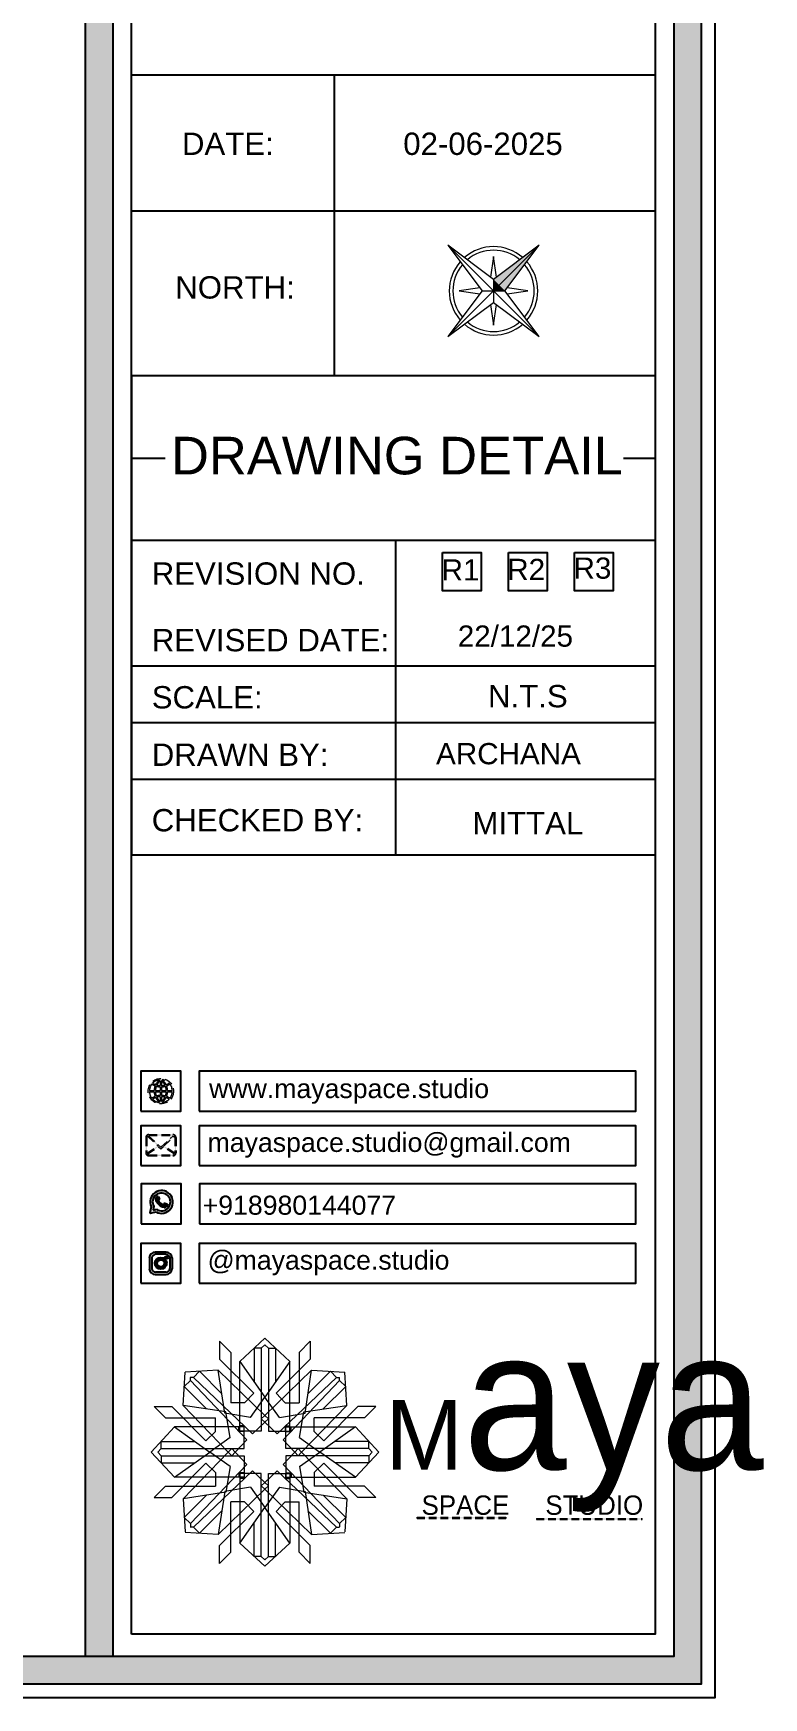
# Model space of a CAD drawing. Header units: millimetres. Extents: x 56222 to 3066687, y -650199 to -121287.
# Drawn here: x 148850.3 to 148890.4, y -183344.5 to -183253 of the extents above; entities that cross this region are included whole.
import ezdxf
from ezdxf.enums import TextEntityAlignment as Align

# ---------------------------------------------------------------- set-up
doc = ezdxf.new("R2010")
doc.units = ezdxf.units.MM
doc.header["$MEASUREMENT"] = 0
doc.linetypes.add('DASHEDX2', pattern=[1.5, 1, -0.5])
for name, color, linetype, lineweight in [('Dimension', 10, 'DASHEDX2', 20), ('NAME PLATE', 7, 'Continuous', 25), ('title block', 7, 'Continuous', 9)]:
    doc.layers.add(name, color=color, linetype=linetype, lineweight=lineweight)
doc.styles.add('Arial', font='arial.ttf')
doc.styles.get("Standard").update_dxf_attribs({"font": 'arial.ttf', "height": 6})

# ---------------------------------------------------------------- blocks, each defined once
blk = doc.blocks.new('FSFSF')
at = {"color": 42, "lineweight": 5, "true_color": 0xe0ac11}
for p, q in [((28600.03, 143.51), (28600.03, 140.16)), ((28602.15, 141.41), (28600.03, 143.51)), ((28602.15, 141.41), (28602.15, 131.95)), ((28603.86, 139.69), (28608.58, 144.08)), ((28607.9, 142.22), (28606.58, 142.22)), ((28606.58, 142.22), (28606.58, 135.84)), ((28607.9, 142.22), (28608.58, 142.85)), ((28607.9, 142.22), (28607.9, 126.58)), ((28613.31, 139.69), (28608.58, 144.08)), ((28609.27, 142.22), (28608.59, 142.85)), ((28609.27, 142.22), (28609.27, 126.58)), ((28609.27, 142.22), (28610.59, 142.22)), ((28610.59, 142.22), (28610.59, 135.84)), ((28615.02, 141.41), (28617.14, 143.51)), ((28615.02, 141.41), (28615.02, 131.95)), ((28617.14, 143.51), (28617.14, 140.16)), ((28599.8, 138.06), (28593.54, 137.71)), ((28601.03, 130), (28599.8, 138.06)), ((28599.8, 138.05), (28608.58, 129.56)), ((28606.47, 133.76), (28600.03, 140.16)), ((28603.86, 126.58), (28603.86, 139.69)), ((28603.86, 139.69), (28608.58, 133.02)), ((28613.31, 139.69), (28608.59, 133.02)), ((28617.37, 138.05), (28608.59, 129.56)), ((28610.7, 133.76), (28617.14, 140.16)), ((28613.31, 126.58), (28613.31, 139.69)), ((28616.14, 130), (28617.37, 138.06)), ((28617.37, 138.06), (28623.63, 137.71)), ((28593.19, 131.45), (28593.54, 137.71)), ((28593.39, 135), (28594.56, 136.12)), ((28593.39, 135), (28597.6, 130.78)), ((28595.12, 136.69), (28594.53, 136.69)), ((28594.56, 136.12), (28594.56, 136.71)), ((28605.17, 124.98), (28594.56, 136.12)), ((28596.24, 137.86), (28595.12, 136.69)), ((28606.27, 126.08), (28595.12, 136.69)), ((28596.24, 137.86), (28600.47, 133.65)), ((28610.9, 126.08), (28622.05, 136.69)), ((28612.02, 124.98), (28622.62, 136.12)), ((28620.93, 137.86), (28616.7, 133.65)), ((28623.8, 135), (28619.59, 130.78)), ((28620.93, 137.86), (28622.05, 136.69)), ((28622.05, 136.69), (28622.64, 136.69)), ((28622.62, 136.12), (28622.62, 136.71)), ((28623.8, 135), (28622.62, 136.12)), ((28624, 131.45), (28623.65, 137.71)), ((28604.75, 131.95), (28602.15, 131.95)), ((28606.47, 133.76), (28604.75, 131.95)), ((28605.86, 129.18), (28608.58, 133.02)), ((28611.31, 129.18), (28608.59, 133.02)), ((28610.7, 133.76), (28612.42, 131.95)), ((28612.42, 131.95), (28615.02, 131.95)), ((28587.73, 131.22), (28591.08, 131.22)), ((28589.84, 129.1), (28587.73, 131.22)), ((28589.84, 129.1), (28599.29, 129.1)), ((28597.49, 124.78), (28591.08, 131.22)), ((28593.19, 131.45), (28601.69, 122.67)), ((28601.25, 130.22), (28593.19, 131.45)), ((28599.29, 126.5), (28599.29, 129.1)), ((28605.86, 129.18), (28601.03, 130)), ((28602.07, 125.39), (28601.25, 130.22)), ((28607.9, 128.92), (28608.58, 129.56)), ((28607.9, 128.92), (28608.58, 128.27)), ((28609.27, 128.92), (28608.59, 129.56)), ((28609.27, 128.92), (28608.59, 128.27)), ((28611.31, 129.18), (28616.14, 130)), ((28615.12, 125.39), (28615.94, 130.22)), ((28623.99, 131.45), (28615.5, 122.67)), ((28615.94, 130.22), (28624, 131.45)), ((28627.34, 129.1), (28617.89, 129.1)), ((28617.89, 126.5), (28617.89, 129.1)), ((28619.7, 124.78), (28626.1, 131.22)), ((28629.45, 131.22), (28626.1, 131.22)), ((28627.34, 129.1), (28629.45, 131.22)), ((28591.56, 127.39), (28587.17, 122.66)), ((28604.66, 127.39), (28591.56, 127.39)), ((28591.56, 127.39), (28598.23, 122.67)), ((28597.49, 124.78), (28599.29, 126.5)), ((28602.07, 125.39), (28598.23, 122.67)), ((28603.68, 126.54), (28603.68, 127.39)), ((28604.66, 126.54), (28603.68, 126.54)), ((28604.71, 127.57), (28603.86, 127.57)), ((28607.9, 126.58), (28603.86, 126.58)), ((28604.66, 123.35), (28604.66, 127.39)), ((28604.7, 126.58), (28604.71, 127.57)), ((28606.27, 126.08), (28608.58, 128.27)), ((28610.9, 126.08), (28608.59, 128.27)), ((28609.27, 126.58), (28613.31, 126.58)), ((28612.46, 126.58), (28612.46, 127.57)), ((28612.46, 127.57), (28613.31, 127.57)), ((28612.52, 123.35), (28612.52, 127.39)), ((28612.52, 127.39), (28625.63, 127.39)), ((28612.52, 126.54), (28613.51, 126.54)), ((28613.51, 126.54), (28613.51, 127.39)), ((28615.12, 125.39), (28618.96, 122.67)), ((28619.7, 124.78), (28617.89, 126.5)), ((28625.63, 127.39), (28618.96, 122.67)), ((28625.63, 127.39), (28630.02, 122.66)), ((28591.56, 117.94), (28587.17, 122.66)), ((28589.03, 123.35), (28588.4, 122.67)), ((28589.03, 121.98), (28588.4, 122.65)), ((28589.03, 123.35), (28589.03, 124.67)), ((28589.03, 124.67), (28595.4, 124.67)), ((28589.03, 123.35), (28604.66, 123.35)), ((28591.56, 117.94), (28598.23, 122.65)), ((28593.19, 113.88), (28601.69, 122.65)), ((28602.07, 119.94), (28598.23, 122.65)), ((28602.33, 123.35), (28601.69, 122.67)), ((28602.33, 121.98), (28601.69, 122.65)), ((28602.33, 123.35), (28602.97, 122.67)), ((28602.33, 121.98), (28602.97, 122.65)), ((28605.17, 124.98), (28602.97, 122.67)), ((28605.17, 120.35), (28602.97, 122.65)), ((28612.02, 124.98), (28614.21, 122.67)), ((28612.02, 120.35), (28614.21, 122.65)), ((28628.16, 123.35), (28612.52, 123.35)), ((28614.85, 123.35), (28614.21, 122.67)), ((28614.85, 121.98), (28614.21, 122.65)), ((28614.85, 123.35), (28615.5, 122.67)), ((28614.85, 121.98), (28615.5, 122.65)), ((28615.12, 119.94), (28618.96, 122.65)), ((28623.99, 113.88), (28615.5, 122.65)), ((28625.63, 117.94), (28618.96, 122.65)), ((28628.16, 124.67), (28621.78, 124.67)), ((28625.63, 117.94), (28630.02, 122.66)), ((28628.16, 123.35), (28628.16, 124.67)), ((28628.16, 123.35), (28628.78, 122.67)), ((28628.16, 121.98), (28628.78, 122.65)), ((28589.03, 121.98), (28604.66, 121.98)), ((28589.03, 121.98), (28589.03, 120.66)), ((28589.03, 120.66), (28595.4, 120.66)), ((28597.49, 120.54), (28591.08, 114.11)), ((28605.17, 120.35), (28594.56, 109.2)), ((28606.27, 119.15), (28595.12, 108.54)), ((28597.49, 120.54), (28599.29, 118.83)), ((28602.07, 119.94), (28601.25, 115.1)), ((28604.66, 121.98), (28604.66, 117.94)), ((28606.27, 119.15), (28608.58, 116.96)), ((28610.9, 119.15), (28608.59, 116.96)), ((28610.9, 119.15), (28622.05, 108.54)), ((28612.02, 120.35), (28622.62, 109.2)), ((28612.52, 121.98), (28612.52, 117.94)), ((28628.16, 121.98), (28612.52, 121.98)), ((28615.12, 119.94), (28615.94, 115.1)), ((28619.7, 120.54), (28617.89, 118.83)), ((28619.7, 120.54), (28626.1, 114.11)), ((28628.16, 120.66), (28621.78, 120.66)), ((28628.16, 121.98), (28628.16, 120.66)), ((28589.84, 116.23), (28587.73, 114.11)), ((28589.84, 116.23), (28599.29, 116.23)), ((28604.66, 117.94), (28591.56, 117.94)), ((28599.29, 118.83), (28599.29, 116.23)), ((28605.86, 116.05), (28601.03, 115.23)), ((28604.66, 118.78), (28603.68, 118.78)), ((28603.68, 118.78), (28603.68, 117.94)), ((28607.9, 118.65), (28603.86, 118.65)), ((28603.86, 118.65), (28603.86, 105.54)), ((28604.71, 117.66), (28603.86, 117.66)), ((28604.7, 118.65), (28604.71, 117.66)), ((28605.86, 116.05), (28608.58, 112.21)), ((28607.9, 103.01), (28607.9, 118.65)), ((28607.9, 116.31), (28608.58, 116.96)), ((28607.9, 116.31), (28608.58, 115.67)), ((28609.27, 116.31), (28608.59, 116.96)), ((28609.27, 116.31), (28608.59, 115.67)), ((28611.31, 116.05), (28608.59, 112.21)), ((28609.27, 118.65), (28613.31, 118.65)), ((28609.27, 103.01), (28609.27, 118.65)), ((28611.31, 116.05), (28616.14, 115.23)), ((28612.46, 118.65), (28612.46, 117.66)), ((28612.46, 117.66), (28613.31, 117.66)), ((28612.52, 118.78), (28613.51, 118.78)), ((28612.52, 117.94), (28625.63, 117.94)), ((28613.31, 118.65), (28613.31, 105.54)), ((28613.51, 118.78), (28613.51, 117.94)), ((28617.89, 118.83), (28617.89, 116.23)), ((28627.34, 116.23), (28617.89, 116.23)), ((28627.34, 116.23), (28629.45, 114.11)), ((28587.73, 114.11), (28591.08, 114.11)), ((28601.25, 115.1), (28593.19, 113.87)), ((28593.19, 113.87), (28593.54, 107.62)), ((28593.39, 110.32), (28597.6, 114.55)), ((28599.8, 107.17), (28608.58, 115.67)), ((28601.03, 115.23), (28599.8, 107.17)), ((28602.15, 103.82), (28602.15, 113.27)), ((28604.75, 113.27), (28602.15, 113.27)), ((28606.47, 111.47), (28604.75, 113.27)), ((28617.37, 107.17), (28608.59, 115.67)), ((28610.7, 111.47), (28612.42, 113.27)), ((28612.42, 113.27), (28615.02, 113.27)), ((28615.02, 103.82), (28615.02, 113.27)), ((28615.94, 115.1), (28624, 113.87)), ((28616.14, 115.23), (28617.37, 107.17)), ((28623.8, 110.32), (28619.59, 114.55)), ((28624, 113.87), (28623.65, 107.62)), ((28629.45, 114.11), (28626.1, 114.11)), ((28593.39, 110.32), (28594.56, 109.2)), ((28596.24, 107.37), (28600.47, 111.58)), ((28606.47, 111.47), (28600.03, 105.07)), ((28603.86, 105.54), (28608.58, 112.21)), ((28613.31, 105.54), (28608.59, 112.21)), ((28610.7, 111.47), (28617.14, 105.07)), ((28620.93, 107.37), (28616.7, 111.58)), ((28623.8, 110.32), (28622.62, 109.2)), ((28599.8, 107.17), (28593.54, 107.52)), ((28595.12, 108.54), (28594.53, 108.54)), ((28594.56, 109.2), (28594.56, 108.61)), ((28596.24, 107.37), (28595.12, 108.54)), ((28606.58, 103.01), (28606.58, 109.38)), ((28610.59, 103.01), (28610.59, 109.38)), ((28617.37, 107.17), (28623.63, 107.52)), ((28620.93, 107.37), (28622.05, 108.54)), ((28622.05, 108.54), (28622.64, 108.54)), ((28622.62, 109.2), (28622.62, 108.61)), ((28600.03, 101.71), (28600.03, 105.07)), ((28602.15, 103.82), (28600.03, 101.71)), ((28603.86, 105.54), (28608.58, 101.15)), ((28613.31, 105.54), (28608.58, 101.15)), ((28615.02, 103.82), (28617.14, 101.71)), ((28617.14, 101.71), (28617.14, 105.07)), ((28607.9, 103.01), (28606.58, 103.01)), ((28607.9, 103.01), (28608.58, 102.38)), ((28609.27, 103.01), (28608.59, 102.38)), ((28609.27, 103.01), (28610.59, 103.01))]:
    blk.add_line(p, q, dxfattribs=at)
blk = doc.blocks.new('hgwg')
at = {"layer": 'Dimension', "true_color": 0xd39e00}
h = blk.add_hatch(color=42, dxfattribs=at)
h.dxf.hatch_style = 1
h.paths.add_polyline_path([(27505.71, 45.05), (27494.27, 45.05), (27494.27, 44.9), (27505.71, 44.9)])
h = blk.add_hatch(color=42, dxfattribs=at)
h.dxf.hatch_style = 1
h.paths.add_polyline_path([(27523.3, 44.9), (27509.68, 44.9), (27509.68, 44.75), (27523.3, 44.75)])
at = {"layer": 'Dimension', "color": 42, "true_color": 0xd39e00}
for p, q in [((27494.27, 45.05), (27505.71, 45.05)), ((27494.27, 44.9), (27494.27, 45.05)), ((27494.27, 44.9), (27505.71, 44.9)), ((27505.71, 45.05), (27505.71, 44.9)), ((27509.68, 44.9), (27523.3, 44.9)), ((27509.68, 44.9), (27509.68, 44.75)), ((27509.68, 44.75), (27523.3, 44.75)), ((27523.3, 44.75), (27523.3, 44.9))]:
    blk.add_line(p, q, dxfattribs=at)
at = {"layer": 'Dimension', "color": 42, "true_color": 0xd39e00, "attachment_point": 1}
for s, width, insert, char_height in [('{\\fCinzel|b0|i0|c0|p2;\\H1.5x;M\\fAmsterdam One|b0|i0|c0|p2;\\H2x;aya}', 85.3277, (27490.17, 69.17), 6), ('{\\fCinzel|b0|i0|c0|p2;SPACE     STUDIO}', 66.129, (27494.83, 47.86), 2.5)]:
    blk.add_mtext_dynamic_manual_height_columns(s, width=width, gutter_width=30, heights=[0], dxfattribs=dict(at, insert=insert, char_height=char_height))
blk = doc.blocks.new('QEGW4TG')
at = {"layer": 'Dimension', "true_color": 0x000000}
h = blk.add_hatch(color=18, dxfattribs=at)
h.dxf.hatch_style = 1
h.paths.add_polyline_path([(2.69, 1.93, 0.170513), (2.95, 1.97, 0.190337), (3.11, 2.18, 0.316231), (3.07, 2.28), (2.79, 2.37, 0.273721), (2.69, 2.34, 0.040749), (2.63, 2.27, -0.441282), (2.53, 2.25, -0.11828), (2.06, 2.64, -0.441282), (2.07, 2.74, 0.040749), (2.13, 2.81, 0.290083), (2.14, 2.92), (2.01, 3.18, 0.316231), (1.91, 3.2, 0.190337), (1.73, 3, 0.170513), (1.72, 2.74, 0.252784)], flags=0)
h.paths.add_polyline_path([(1.19, 1.98), (1.03, 1.3, 0.550912), (1.11, 1.23), (1.75, 1.39, 6.344125)])
h.paths.add_polyline_path([(1.81, 1.7), (1.4, 1.6), (1.5, 2.03, -9.071339)], flags=16)
h.paths.add_polyline_path([(3.11, 2.16, -0.17811), (2.95, 1.97, -0.170513), (2.69, 1.93, -0.252784), (1.72, 2.74, -0.170513), (1.73, 3, -0.17811), (1.89, 3.19, -0.370089), (2.01, 3.18), (2.14, 2.92, -0.307185), (2.13, 2.8, -0.041087), (2.06, 2.73, 0.321676), (2.05, 2.65, 0.126524), (2.55, 2.24, 0.312216), (2.62, 2.26, -0.041087), (2.68, 2.34, -0.290673), (2.79, 2.37), (3.07, 2.28, -0.370089)], flags=0)
h = blk.add_hatch(color=18, dxfattribs=at)
h.dxf.hatch_style = 1
h.paths.add_polyline_path([(2.79, 2.37, 0.273721), (2.69, 2.34, 0.040749), (2.63, 2.27, -0.441282), (2.53, 2.25, -0.11828), (2.06, 2.64, -0.441282), (2.07, 2.74, 0.040749), (2.13, 2.81, 0.290083), (2.14, 2.92), (2.01, 3.18, 0.316231), (1.91, 3.2, 0.190337), (1.73, 3, 0.170513), (1.72, 2.74, 0.252784), (2.69, 1.93, 0.170513), (2.95, 1.97, 0.190337), (3.11, 2.18, 0.316231), (3.07, 2.28)])
for p, q in [((1.19, 1.98), (1.03, 1.3)), ((1.5, 2.03), (1.4, 1.6)), ((2.01, 3.18), (2.14, 2.92)), ((3.07, 2.28), (2.8, 2.36)), ((1.1, 1.23), (1.75, 1.39)), ((1.4, 1.6), (1.81, 1.7))]:
    blk.add_line(p, q)
blk.add_lwpolyline([(0, 0), (4.68, 0), (4.68, 4.68), (0, 4.68)], close=True)
for centre, radius, start, end in [((2.39, 2.56), 1.34, 241.4727, 205.6422), ((2.39, 2.56), 1.04, 235.9962, 210.8333), ((2.09, 2.87), 0.39, 159.7007, 198.4072), ((2.96, 3.23), 1.33, 201.4218, 258.1669), ((2.07, 2.87), 0.364, 118.9685, 159.3648), ((1.94, 3.12), 0.0896, 41.8985, 123.1344), ((2.11, 2.68), 0.066, 135.9932, 224.8892), ((1.67, 3.16), 0.586, 312.4617, 321.8728), ((3.12, 3.42), 1.31, 216.5455, 243.5279), ((2.05, 2.87), 0.104, 320.3924, 28.6971), ((2.57, 2.3), 0.066, 234.2482, 323.1441), ((3.11, 1.94), 0.586, 137.2645, 146.6756), ((2.76, 2.27), 0.104, 70.4402, 138.745), ((2.75, 2.31), 0.39, 260.7301, 299.4366), ((2.76, 2.29), 0.364, 299.7725, 340.1688), ((3.03, 2.2), 0.0896, 336.0029, 57.2388), ((1.09, 1.29), 0.0598, 164.8483, 282.1458)]:
    blk.add_arc(centre, radius, start, end)
blk = doc.blocks.new('ASGERG')
at = {"layer": 'Dimension', "true_color": 0x000000}
h = blk.add_hatch(color=18, dxfattribs=at)
h.dxf.hatch_style = 1
h.paths.add_polyline_path([(0.99, 1.7, 0.353872), (1.69, 1.03), (2.96, 1.03, 0.353872), (3.66, 1.7), (3.66, 2.99, 0.353872), (2.96, 3.67), (1.69, 3.67, 0.353872), (0.99, 2.99)])
h.paths.add_polyline_path([(1.27, 2.97, -0.353872), (1.72, 3.4), (2.94, 3.4, -0.353872), (3.38, 2.97), (3.38, 1.72, -0.353872), (2.94, 1.3), (1.72, 1.3, -0.353872), (1.27, 1.72)], flags=16)
h.paths.add_polyline_path([(3.02, 2.35, -1), (1.64, 2.35, -1)], flags=0)
h.paths.add_polyline_path([(2.74, 2.35, -1), (1.92, 2.35, -1)], flags=0)
h.paths.add_polyline_path([(2.86, 3.02, -1), (3.19, 3.02, -1)], flags=0)
h.paths.add_polyline_path([(1.64, 2.35, 1), (3.02, 2.35, 1)], flags=0)
h = blk.add_hatch(color=18, dxfattribs=at)
h.dxf.hatch_style = 1
h.paths.add_polyline_path([(1.64, 2.35, 1), (3.02, 2.35, 1)])
h.paths.add_polyline_path([(2.74, 2.35, -1), (1.92, 2.35, -1)], flags=16)
h = blk.add_hatch(color=18, dxfattribs=at)
h.dxf.hatch_style = 1
h.paths.add_polyline_path([(3.19, 3.02, 1), (2.86, 3.02, 1)])
for p, q in [((0.99, 2.99), (0.99, 1.7)), ((1.27, 2.97), (1.27, 1.72)), ((1.69, 3.67), (2.96, 3.67)), ((2.94, 3.4), (1.72, 3.4)), ((3.38, 2.97), (3.38, 1.72)), ((3.66, 2.99), (3.66, 1.7)), ((1.69, 1.03), (2.96, 1.03)), ((2.94, 1.3), (1.72, 1.3))]:
    blk.add_line(p, q)
blk.add_lwpolyline([(0, 0), (4.68, 0), (4.68, 4.68), (0, 4.68)], close=True)
for centre, radius in [((2.33, 2.35), 0.694), ((2.33, 2.35), 0.414), ((3.02, 3.02), 0.168)]:
    blk.add_circle(centre, radius)
for centre, radius, start, end in [((1.76, 2.89), 0.778, 94.8631, 172.8127), ((1.76, 2.91), 0.491, 94.8631, 172.8127), ((2.9, 2.91), 0.491, 7.1873, 85.1369), ((2.89, 2.89), 0.778, 7.1873, 85.1369), ((1.76, 1.8), 0.778, 187.1873, 265.1369), ((1.76, 1.78), 0.491, 187.1873, 265.1369), ((2.9, 1.78), 0.491, 274.8631, 352.8127), ((2.89, 1.8), 0.778, 274.8631, 352.8127)]:
    blk.add_arc(centre, radius, start, end)
blk = doc.blocks.new('ETYETE')
at = {"layer": 'Dimension', "true_color": 0x000000}
h = blk.add_hatch(color=18, dxfattribs=at)
h.dxf.hatch_style = 1
h.paths.add_polyline_path([(3.76, 1.14, 0.414214), (4.12, 1.5), (4.12, 3.29, 0.414214), (3.76, 3.65), (0.92, 3.65, 0.414214), (0.56, 3.29), (0.56, 1.5, 0.414214), (0.92, 1.14)])
h.paths.add_polyline_path([(2.61, 2.22), (3.92, 1.34, -0.198912), (3.76, 1.28), (0.92, 1.28, -0.198912), (0.76, 1.34), (2.08, 2.22), (2.34, 1.98)], flags=16)
h.paths.add_polyline_path([(2.34, 2.16), (0.89, 3.51, -0.028783), (0.92, 3.52), (3.76, 3.52, -0.028783), (3.79, 3.51)], flags=16)
h.paths.add_polyline_path([(2.71, 2.32), (3.92, 3.45, -0.202482), (3.99, 3.29), (3.99, 1.5, -0.043076), (3.98, 1.46)], flags=16)
h.paths.add_polyline_path([(1.98, 2.32), (0.7, 1.46, -0.043076), (0.7, 1.5), (0.7, 3.29, -0.202482), (0.76, 3.45)], flags=16)
blk.add_lwpolyline([(0, 0), (4.68, 0), (4.68, 4.68), (0, 4.68)], close=True)
at = {"layer": 'Dimension', "color": 18, "true_color": 0x000000}
for p, q in [((0.56, 3.29), (0.56, 1.5)), ((0.7, 3.29), (0.7, 1.5)), ((0.7, 1.46), (1.98, 2.32)), ((0.76, 3.45), (1.98, 2.32)), ((0.76, 1.34), (2.08, 2.22)), ((0.89, 3.51), (2.34, 2.16)), ((0.92, 3.65), (3.76, 3.65)), ((0.92, 3.52), (3.76, 3.52)), ((2.08, 2.22), (2.34, 1.98)), ((2.34, 2.16), (3.79, 3.51)), ((2.34, 1.98), (2.61, 2.22)), ((3.92, 1.34), (2.61, 2.22)), ((2.71, 2.32), (3.92, 3.45)), ((3.98, 1.46), (2.71, 2.32)), ((3.99, 3.29), (3.99, 1.5)), ((4.12, 3.29), (4.12, 1.5)), ((0.92, 1.28), (3.76, 1.28)), ((0.92, 1.14), (3.76, 1.14))]:
    blk.add_line(p, q, dxfattribs=at)
for centre, radius, start, end in [((0.92, 3.29), 0.358, 90, 180), ((0.92, 3.29), 0.224, 134.2136, 180), ((0.92, 3.29), 0.224, 90, 96.5948), ((3.76, 3.29), 0.358, 0, 90), ((3.76, 3.29), 0.224, 83.4052, 90), ((3.76, 3.29), 0.224, 0, 45.7864), ((0.92, 1.5), 0.358, 180, 270), ((0.92, 1.5), 0.224, 180, 189.8662), ((0.92, 1.5), 0.224, 225, 270), ((3.76, 1.5), 0.358, 270, 0), ((3.76, 1.5), 0.224, 270, 315), ((3.76, 1.5), 0.224, 350.1338, 0)]:
    blk.add_arc(centre, radius, start, end, dxfattribs=at)
blk = doc.blocks.new('DTGWEGEARG')
at = {"layer": 'Dimension', "true_color": 0x000000}
h = blk.add_hatch(color=18, dxfattribs=at)
h.dxf.hatch_style = 1
h.paths.add_polyline_path([(3.83, 2.34, 1), (0.85, 2.34, 1)])
h.paths.add_polyline_path([(2.51, 1.01, 0.105795), (2.96, 1.58, -0.055205), (3.3, 1.41, -0.169822)], flags=16)
h.paths.add_polyline_path([(2.41, 1.12), (2.41, 1.69, -0.058279), (2.81, 1.63, -0.103353)], flags=16)
h.paths.add_polyline_path([(2.26, 1.13, -0.101741), (1.87, 1.63, -0.057171), (2.26, 1.69)], flags=16)
h.paths.add_polyline_path([(2.17, 1.01, -0.169822), (1.38, 1.41, -0.055205), (1.72, 1.58, 0.105795)], flags=16)
h.paths.add_polyline_path([(3.02, 1.72, 0.081336), (3.13, 2.27), (3.68, 2.27, -0.152069), (3.4, 1.52, 0.05687)], flags=16)
h.paths.add_polyline_path([(2.87, 1.77, 0.061945), (2.41, 1.84), (2.41, 2.27), (2.98, 2.27, -0.081344)], flags=16)
h.paths.add_polyline_path([(2.26, 1.84, 0.060923), (1.8, 1.77, -0.081344), (1.7, 2.27), (2.26, 2.27)], flags=16)
h.paths.add_polyline_path([(1.66, 1.72, 0.05687), (1.28, 1.52, -0.152069), (1, 2.27), (1.55, 2.27, 0.081336)], flags=16)
h.paths.add_polyline_path([(2.41, 2.42), (2.41, 2.83, 0.061945), (2.87, 2.91, -0.080009), (2.98, 2.42)], flags=16)
h.paths.add_polyline_path([(3.13, 2.42, 0.080116), (3.02, 2.96, 0.05687), (3.4, 3.16, 0.028258), (3.3, 3.27, -0.055205), (2.96, 3.1, 0.105795), (2.51, 3.67, -0.36029), (3.68, 2.42)], flags=16)
h.paths.add_polyline_path([(2.26, 2.42), (1.7, 2.42, -0.080009), (1.8, 2.91, 0.060923), (2.26, 2.84)], flags=16)
h.paths.add_polyline_path([(1.55, 2.42), (1, 2.42, -0.150466), (1.28, 3.16, 0.05687), (1.66, 2.96, 0.080116)], flags=16)
h.paths.add_polyline_path([(2.41, 2.98), (2.41, 3.56, -0.103353), (2.81, 3.05, -0.058279)], flags=16)
h.paths.add_polyline_path([(2.26, 2.99, -0.057171), (1.87, 3.05, -0.101741), (2.26, 3.55)], flags=16)
h.paths.add_polyline_path([(1.72, 3.1, -0.055205), (1.38, 3.27, -0.169822), (2.17, 3.67, 0.105795)], flags=16)
blk.add_lwpolyline([(0, 0), (4.68, 0), (4.68, 4.68), (0, 4.68)], close=True)
at = {"layer": 'Dimension', "color": 18, "true_color": 0x000000}
for p, q in [((1, 2.42), (1.55, 2.42)), ((1, 2.27), (1.55, 2.27)), ((1.7, 2.42), (2.26, 2.42)), ((1.7, 2.27), (2.26, 2.27)), ((2.26, 3.55), (2.26, 2.99)), ((2.26, 2.84), (2.26, 2.42)), ((2.26, 2.27), (2.26, 1.84)), ((2.41, 3.56), (2.41, 2.98)), ((2.41, 2.83), (2.41, 2.42)), ((2.41, 2.42), (2.98, 2.42)), ((2.41, 2.27), (2.98, 2.27)), ((2.41, 2.27), (2.41, 1.84)), ((3.13, 2.42), (3.68, 2.42)), ((3.13, 2.27), (3.68, 2.27)), ((2.26, 1.69), (2.26, 1.13)), ((2.41, 1.69), (2.41, 1.12))]:
    blk.add_line(p, q, dxfattribs=at)
blk.add_circle((2.34, 2.34), 1.49, dxfattribs=at)
for centre, radius, start, end in [((2.34, 2.34), 1.34, 142.3819, 176.6093), ((2.34, 2.34), 1.34, 183.0315, 217.6181), ((2.34, 4.74), 1.9, 236.1399, 249.1595), ((2.34, 2.34), 1.34, 97.3549, 135.9073), ((2.34, 4.74), 1.75, 236.7417, 249.3811), ((3.28, 2.34), 1.73, 159.0567, 177.3789), ((3.28, 2.34), 1.73, 182.3435, 200.9433), ((3.28, 2.34), 1.58, 158.8325, 177.1302), ((3.28, 2.34), 1.58, 182.5658, 201.1675), ((3.28, 2.34), 1.73, 129.9301, 154.0867), ((2.34, 4.74), 1.9, 253.6799, 267.6253), ((3.28, 2.34), 1.58, 130.1073, 153.3446), ((2.34, 4.74), 1.75, 254.3336, 267.422), ((1.4, 2.34), 1.58, 26.6554, 50.2584), ((2.34, 4.74), 1.75, 272.3248, 285.6664), ((2.34, 4.74), 1.9, 272.1415, 286.3201), ((2.34, 2.34), 1.34, 3.3907, 82.6451), ((1.4, 2.34), 1.73, 25.9133, 50.0699), ((1.4, 2.34), 1.58, 2.8698, 21.1675), ((1.4, 2.34), 1.58, 338.8325, 357.4342), ((2.34, 4.74), 1.75, 290.6189, 303.2583), ((2.34, 4.74), 1.9, 290.8405, 303.8601), ((1.4, 2.34), 1.73, 2.6211, 20.9433), ((1.4, 2.34), 1.73, 339.0567, 357.6565), ((2.34, 2.34), 1.34, 322.3819, 356.9685), ((2.34, -0.06), 1.9, 110.8405, 123.8601), ((2.34, -0.06), 1.75, 110.6189, 123.2583), ((2.34, 2.34), 1.34, 224.0927, 262.6451), ((3.28, 2.34), 1.73, 205.9133, 230.0699), ((2.34, -0.06), 1.9, 92.3747, 106.3201), ((2.34, -0.06), 1.75, 92.578, 105.6664), ((3.28, 2.34), 1.58, 206.6554, 229.8927), ((2.34, -0.06), 1.9, 73.6799, 87.8585), ((2.34, -0.06), 1.75, 74.3336, 87.6752), ((1.4, 2.34), 1.58, 309.7416, 333.3446), ((1.4, 2.34), 1.73, 309.9301, 334.0867), ((2.34, 2.34), 1.34, 277.3549, 315.9073), ((2.34, -0.06), 1.75, 56.7417, 69.3811), ((2.34, -0.06), 1.9, 56.1399, 69.1595)]:
    blk.add_arc(centre, radius, start, end, dxfattribs=at)
blk = doc.blocks.new('4t')
at = {"transparency": 33554607}
h = blk.add_hatch(color=1, dxfattribs=at)
h.dxf.hatch_style = 1
h.paths.add_polyline_path([(45531.33, -35822.29), (45529.23, -35821.83), (45528.09, -35837.01)])
h = blk.add_hatch(color=1, dxfattribs=at)
h.dxf.hatch_style = 1
h.paths.add_polyline_path([(45531.8, -35820.19), (45529.23, -35821.83), (45531.33, -35822.29)])
h = blk.add_hatch(color=1, dxfattribs=at)
h.dxf.hatch_style = 1
h.paths.add_polyline_path([(45531.8, -35820.19), (45531.33, -35822.29), (45533.44, -35822.75)])
h = blk.add_hatch(color=1, dxfattribs=at)
h.dxf.hatch_style = 1
h.paths.add_polyline_path([(45533.44, -35822.75), (45531.33, -35822.29), (45528.09, -35837.01)])
at = {"layer": 'title block', "color": 7, "lineweight": 9}
for p, q in [((45535.51, -35803.37), (45530.16, -35817.62)), ((45535.51, -35803.37), (45531.8, -35820.19)), ((45534.36, -35818.55), (45535.51, -35803.37)), ((45530.5, -35816.7), (45526.88, -35812.49)), ((45526.88, -35812.49), (45529.18, -35817.55)), ((45530.16, -35817.62), (45514.98, -35816.48)), ((45514.98, -35816.48), (45529.23, -35821.83)), ((45514.98, -35816.48), (45531.8, -35820.19)), ((45531.8, -35820.19), (45530.16, -35817.62)), ((45539.5, -35815.27), (45534.44, -35817.57)), ((45535.28, -35818.89), (45539.5, -35815.27)), ((45528.31, -35821.48), (45524.1, -35825.11)), ((45531.8, -35820.19), (45528.09, -35837.01)), ((45529.23, -35821.83), (45528.09, -35837.01)), ((45531.8, -35820.19), (45529.23, -35821.83)), ((45534.36, -35818.55), (45531.8, -35820.19)), ((45533.44, -35822.75), (45531.8, -35820.19)), ((45531.8, -35820.19), (45548.62, -35823.9)), ((45548.62, -35823.9), (45534.36, -35818.55)), ((45524.1, -35825.11), (45529.16, -35822.81)), ((45528.09, -35837.01), (45533.44, -35822.75)), ((45533.09, -35823.67), (45536.71, -35827.89)), ((45533.44, -35822.75), (45548.62, -35823.9)), ((45536.71, -35827.89), (45534.42, -35822.83))]:
    blk.add_line(p, q, dxfattribs=at)
for radius, start, end in [(11.79, 81.36, 163.7665), (11.79, 351.36, 73.7665), (10.83, 82.4286, 162.6979), (10.83, 352.4286, 72.6979), (11.79, 171.36, 253.7665), (10.83, 172.4286, 252.6979), (11.79, 261.36, 343.7665), (10.83, 262.4286, 342.6979)]:
    blk.add_arc((45531.8, -35820.19), radius, start, end, dxfattribs=at)

msp = doc.modelspace()

# ---------------------------------------------------------------- hatches: boundary and pattern name
at = {"layer": 'NAME PLATE', "true_color": 0xd39e00}
h = msp.add_hatch(color=42, dxfattribs=at)
h.paths.add_polyline_path([(148672.724, -183192.877), (148672.724, -183343.7), (148887, -183343.7), (148887, -183192.877)])
h.paths.add_polyline_path([(148674.228, -183194.381), (148885.496, -183194.381), (148885.496, -183342.196), (148674.228, -183342.196)], flags=16)
msp.add_hatch(color=42, dxfattribs=at).paths.add_polyline_path([(148853.163, -183342.196), (148854.667, -183342.196), (148854.667, -183192.877), (148853.163, -183192.877)])

# ---------------------------------------------------------------- linework, layer by layer
at = {"layer": 'NAME PLATE', "color": 42, "true_color": 0xd39e00}
for p, q in [((148884.478, -183255.305, -0.5), (148855.685, -183255.305, -0.5)), ((148866.825, -183255.305, -0.5), (148866.825, -183271.835, -0.5)), ((148884.478, -183262.787, -0.5), (148855.685, -183262.787, -0.5)), ((148884.478, -183271.835, -0.5), (148855.685, -183271.835, -0.5)), ((148855.685, -183271.835, -0.5), (148855.685, -183298.152, -0.5)), ((148884.478, -183271.835, -0.5), (148884.478, -183298.152, -0.5)), ((148855.685, -183276.346, -0.5), (148857.548, -183276.346, -0.5)), ((148882.737, -183276.346, -0.5), (148884.478, -183276.346, -0.5)), ((148855.685, -183280.858, -0.5), (148884.478, -183280.858, -0.5)), ((148870.213, -183298.152, -0.5), (148870.213, -183280.858, -0.5)), ((148884.478, -183287.775, -0.5), (148855.685, -183287.775, -0.5)), ((148884.478, -183290.891, -0.5), (148855.685, -183290.891, -0.5)), ((148884.478, -183294.006, -0.5), (148855.685, -183294.006, -0.5)), ((148855.685, -183298.152, -0.5), (148884.478, -183298.152, -0.5))]:
    msp.add_line(p, q, dxfattribs=at)
at = {"layer": 'NAME PLATE', "color": 42, "true_color": 0xd39e00, "elevation": -0.5}
for points in [[(148671.972, -183192.125), (148887.751, -183192.125), (148887.751, -183344.452), (148671.972, -183344.452)], [(148672.724, -183192.877), (148887, -183192.877), (148887, -183343.7), (148672.724, -183343.7)], [(148853.163, -183342.196), (148853.163, -183192.877), (148854.667, -183192.877), (148854.667, -183342.196)], [(148674.228, -183194.381), (148885.496, -183194.381), (148885.496, -183342.196), (148674.228, -183342.196)], [(148855.685, -183340.959), (148855.685, -183195.619), (148884.478, -183195.619), (148884.478, -183340.959)], [(148872.785, -183281.527), (148874.905, -183281.527), (148874.905, -183283.647), (148872.785, -183283.647)], [(148876.417, -183281.527), (148878.537, -183281.527), (148878.537, -183283.647), (148876.417, -183283.647)], [(148880.049, -183281.527), (148882.169, -183281.527), (148882.169, -183283.647), (148880.049, -183283.647)]]:
    msp.add_lwpolyline(points, close=True, dxfattribs=at)
at = {"layer": 'NAME PLATE', "color": 18, "true_color": 0x000000, "elevation": -0.5}
for points in [[(148859.413, -183312.225), (148883.422, -183312.225), (148883.422, -183310.03), (148859.413, -183310.03)], [(148859.413, -183315.22), (148883.422, -183315.22), (148883.422, -183313.025), (148859.413, -183313.025)], [(148859.424, -183318.415), (148883.422, -183318.415), (148883.422, -183316.22), (148859.424, -183316.22)], [(148859.413, -183321.686), (148883.422, -183321.686), (148883.422, -183319.491), (148859.413, -183319.491)]]:
    msp.add_lwpolyline(points, close=True, dxfattribs=at)

# ---------------------------------------------------------------- block references
at = {"layer": 'NAME PLATE', "xscale": 0.2062328113637946, "yscale": 0.2062328113637946, "zscale": 0.2062328113637946, "rotation": 147.4367586490667}
msp.add_blockref('4t', (152813.523, -194547.224, -0.5), dxfattribs=at)
at = {"layer": 'NAME PLATE', "color": 42, "true_color": 0xd39e00}
for name, p, xscale, yscale, zscale in [('DTGWEGEARG', (148856.205, -183312.225, -0.5), 0.4690954143304182, 0.4690954143304182, 0.4690954143304182), ('ETYETE', (148856.205, -183315.22, -0.5), 0.4690954143304182, 0.4690954143304182, 0.4690954143304182), ('QEGW4TG', (148856.216, -183318.415, -0.5), 0.4690954143304182, 0.4690954143304182, 0.4690954143304182), ('ASGERG', (148856.205, -183321.686, -0.5), 0.4690954143304182, 0.4690954143304182, 0.4690954143304182), ('FSFSF', (140513.95, -183366.753, -0.5), 0.2918379804180781, 0.2918379804180781, 0.2918379804180781), ('hgwg', (137161.826, -183353.723, -0.5), 0.4258912017408546, 0.4258912017408546, 0.4258912017408546)]:
    msp.add_blockref(name, p, dxfattribs=dict(at, xscale=xscale, yscale=yscale, zscale=zscale))

# ---------------------------------------------------------------- texts
at = {"layer": 'NAME PLATE', "style": 'Arial'}
for s, height, p in [('DATE:', 1.2273, (148860.986, -183259.693, -0.5)), ('02-06-2025', 1.2273, (148875.012, -183259.693, -0.5)), ('NORTH:', 1.2273, (148861.377, -183267.583, -0.5)), ('DRAWING DETAIL', 2.06511, (148870.281, -183277.242, -0.5)), ('REVISION NO.', 1.22731, (148862.659, -183283.304, -0.5)), ('REVISED DATE: ', 1.22731, (148863.565, -183286.963, -0.5)), ('22/12/25', 1.1653, (148876.792, -183286.708, -0.5)), ('SCALE:', 1.2273, (148859.85, -183290.102, -0.5)), ('DRAWN BY:', 1.2273, (148861.659, -183293.256, -0.5)), ('ARCHANA', 1.1653, (148876.411, -183293.168, -0.5)), ('CHECKED BY:', 1.22731, (148862.612, -183296.856, -0.5)), ('MITTAL', 1.2273, (148877.477, -183297.019, -0.5))]:
    msp.add_text(s, height=height, dxfattribs=at).set_placement(p, align=Align.CENTER)
at = {"layer": 'NAME PLATE', "attachment_point": 2, "style": 'Arial'}
for s, insert, char_height, width in [('R1', (148873.776, -183281.906, -0.5), 1.1653, 1.60326), ('R2', (148877.385, -183281.881, -0.5), 1.1653, 1.60326), ('R3', (148881.028, -183281.809, -0.5), 1.1653, 1.60326), ('N.T.S', (148877.477, -183288.813, -0.5), 1.2273, 2.39537)]:
    msp.add_mtext(s, dxfattribs=dict(at, insert=insert, char_height=char_height, width=width))
at = {"layer": 'NAME PLATE', "color": 18, "true_color": 0x000000, "char_height": 1.04888, "attachment_point": 1}
for s, width, gutter_width, insert in [('www.mayaspace.studio', 16.46056, 13.769, (148859.955, -183310.459, -0.5)), ('mayaspace.studio@gmail.com', 10.26924, 8.59, (148859.871, -183313.418, -0.5)), ('+918980144077', 40.04525, 8.59, (148859.6, -183316.868, -0.5)), ('@mayaspace.studio', 10.26924, 8.59, (148859.871, -183319.884, -0.5))]:
    msp.add_mtext_dynamic_manual_height_columns(s, width=width, gutter_width=gutter_width, heights=[0], dxfattribs=dict(at, insert=insert))

doc.saveas('drawing.dxf')
